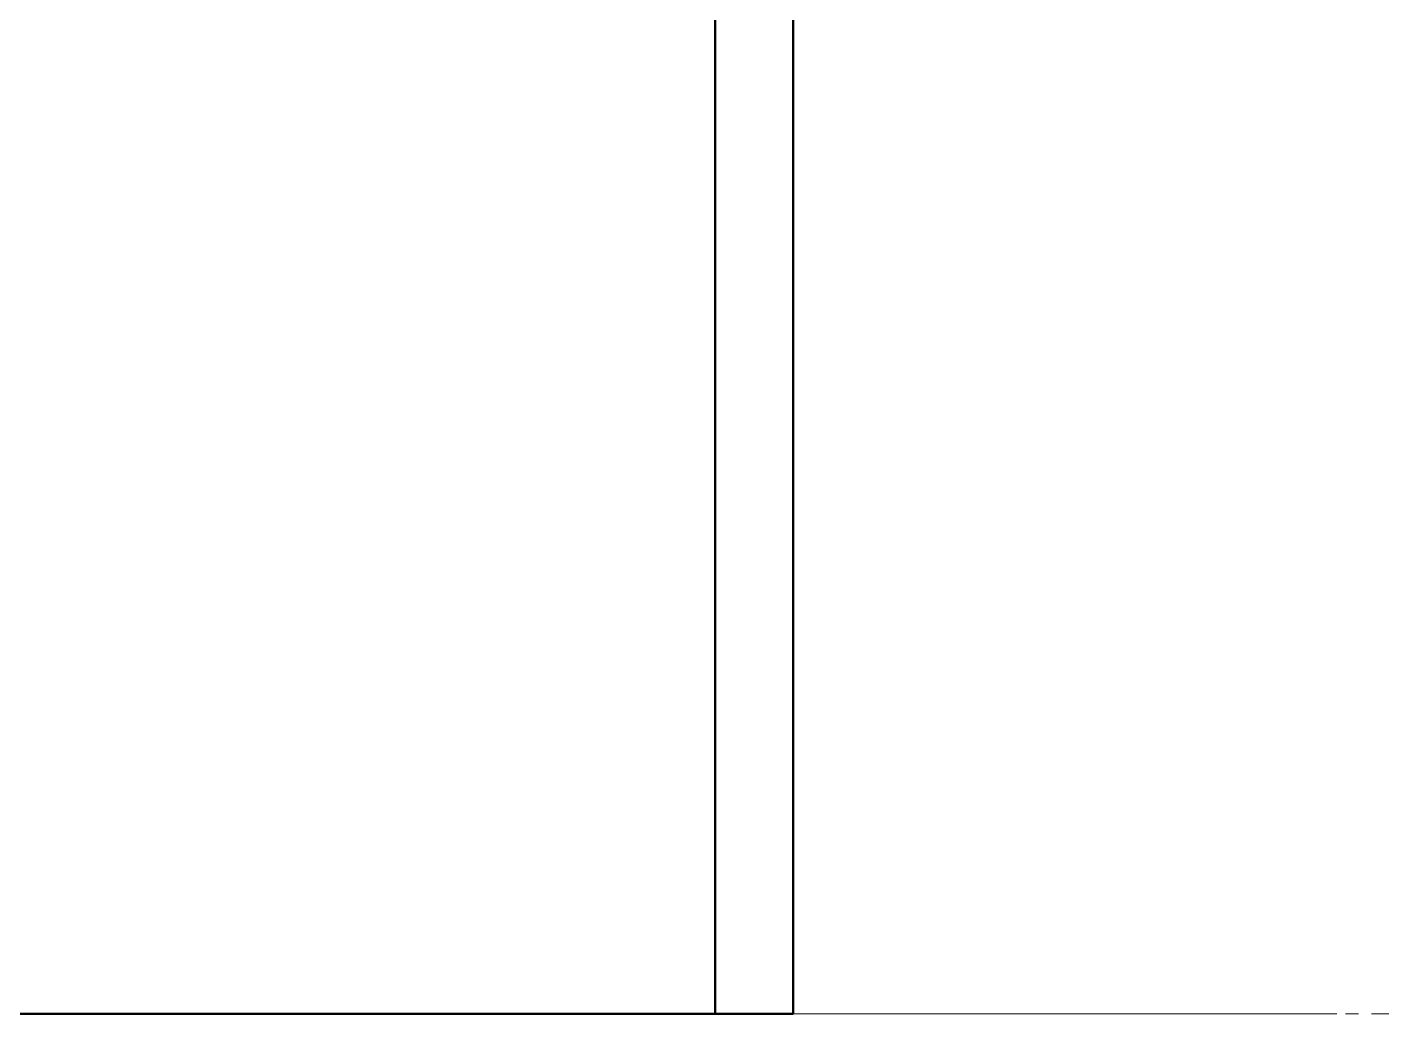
# Model space of a CAD drawing. Extents: x 4834 to 83801, y -13735 to 32221.
# Drawn here: x 13841.7 to 13946.2, y -12382.5 to -12306.4 of the extents above; entities that cross this region are included whole.
import ezdxf

# ---------------------------------------------------------------- set-up
doc = ezdxf.new("R2010")
doc.units = 0
doc.header["$LTSCALE"] = 8
doc.header["$MEASUREMENT"] = 0
doc.linetypes.add('Grid Line 1_2_', pattern=[0.875, 0.5, -0.125, 0.125, -0.125])
doc.linetypes.add('IMPORT-Hidden __x_', pattern=[0.1875, 0.125, -0.0625])
doc.layers.get('0').update_dxf_attribs({"lineweight": 9})
for name, color, linetype, lineweight in [('A-DIM-480', 52, 'Continuous', 18), ('A-FLOR-LEVL', 51, 'Continuous', 9), ('A-WALL', 7, 'Continuous', 40), ('A-Wall-New', 1, 'Continuous', 50), ('A-windoor', 2, 'Continuous', 13), ('Details', 2, 'Continuous', 15), ('DIM', 8, 'Continuous', 5), ('second_dwg', 8, 'Continuous', 9)]:
    doc.layers.add(name, color=color, linetype=linetype, lineweight=lineweight)

# ---------------------------------------------------------------- blocks, each defined once
blk = doc.blocks.new('second_dwg__Oblique-450889-Section 1')
at = {"layer": 'DIM'}
blk.add_line((1143.53, 126), (1145.78, 126), dxfattribs=at)
blk = doc.blocks.new('second_dwg__Oblique-450906-Section 1')
at = {"layer": 'A-WALL', "color": 7, "lineweight": 50}
blk.add_line((1104.4, 126), (1102.15, 126), dxfattribs=at)
blk = doc.blocks.new('second_dwg__U11-450907-Section 1')
at = {"layer": 'A-windoor'}
for p, q in [((1150.18, 126), (1144.68, 126)), ((1144.68, 126), (1150.18, 126)), ((1150.18, 126), (1144.68, 126)), ((1144.68, 126), (1150.18, 126)), ((1146.43, 126), (1148.43, 126)), ((1146.43, 126), (1148.43, 126)), ((1146.43, 126), (1148.43, 126)), ((1148.43, 126), (1146.43, 126))]:
    blk.add_line(p, q, dxfattribs=at)
blk = doc.blocks.new('second_dwg__Oblique-450913-Section 1')
at = {"layer": 'A-DIM-480'}
blk.add_line((893.68, 126), (891.43, 126), dxfattribs=at)
blk = doc.blocks.new('second_dwg__Oblique-V37-Section 1')
at = {"layer": 'A-DIM-480'}
blk.add_line((447.05, 126), (444.8, 126), dxfattribs=at)
blk = doc.blocks.new('second_dwg-450888-Section 1')
at = {"layer": 'A-DIM-480', "color": 42, "lineweight": 13}
blk.add_line((532.1, 126), (1094.18, 126), dxfattribs=at)
at = {"layer": 'A-DIM-480'}
for p, q in [((1092.68, 126), (1191.52, 126)), ((1097.68, 126), (1191.52, 126)), ((1150.43, 126), (1192.37, 126)), ((1150.43, 126), (1157.44, 126)), ((1150.43, 126), (1157.44, 126)), ((1152.68, 126), (1192.37, 126))]:
    blk.add_line(p, q, dxfattribs=at)
at = {"layer": 'A-DIM-480', "flags": 128}
blk.add_lwpolyline([(1152.68, 126), (1192.37, 126), (1150.43, 126)], dxfattribs=at)
blk.add_lwpolyline([(1150.43, 126), (1192.37, 126)], close=True, dxfattribs=at)
at = {"layer": 'A-WALL', "color": 7, "lineweight": 50}
blk.add_line((1091.68, 126), (1104.78, 126), dxfattribs=at)
blk.add_line((1091.68, 126), (1104.78, 126), dxfattribs=at)
at = {"layer": 'A-Wall-New'}
for p, q in [((1084.68, 126), (1144.68, 126)), ((1090.18, 126), (1150.18, 126))]:
    blk.add_line(p, q, dxfattribs=at)
at = {"layer": 'Details', "linetype": 'IMPORT-Hidden __x_'}
for p, q in [((1144.37, 126), (845.73, 126)), ((846.03, 126), (1144.68, 126))]:
    blk.add_line(p, q, dxfattribs=at)
at = {"layer": 'DIM', "color": 55, "lineweight": 13}
blk.add_line((1147.66, 126), (842.73, 126), dxfattribs=at)
at = {"extrusion": (0, 0, -1)}
for name, p in [('second_dwg__Oblique-450913-Section 1', (-1983.73, 0)), ('second_dwg__Oblique-450906-Section 1', (-2206.55, 0)), ('second_dwg__Oblique-V37-Section 1', (-1601.86, 0)), ('second_dwg__Oblique-V37-Section 1', (-1635.94, 0)), ('second_dwg__Oblique-V37-Section 1', (-1636.79, 0)), ('second_dwg__Oblique-V37-Section 1', (-1636.79, 0)), ('second_dwg__Oblique-V37-Section 1', (-1636.79, 0))]:
    blk.add_blockref(name, p, dxfattribs=at)
for name, p in [('second_dwg__Oblique-450906-Section 1', (0, 0)), ('second_dwg__Oblique-450889-Section 1', (0, 0)), ('second_dwg__U11-450907-Section 1', (0, 0)), ('second_dwg__U11-450907-Section 1', (0, 0)), ('second_dwg__Oblique-V37-Section 1', (710.02, 0)), ('second_dwg__Oblique-V37-Section 1', (744.1, 0)), ('second_dwg__Oblique-V37-Section 1', (744.95, 0)), ('second_dwg__Oblique-V37-Section 1', (744.95, 0)), ('second_dwg__Oblique-V37-Section 1', (744.95, 0))]:
    blk.add_blockref(name, p)

msp = doc.modelspace()

# ---------------------------------------------------------------- linework, layer by layer
at = {"layer": 'A-FLOR-LEVL', "linetype": 'Grid Line 1_2_'}
msp.add_line((12783.38619, -12382.53771), (14146.5212, -12382.53771), dxfattribs=at)
at = {"layer": 'A-WALL', "lineweight": 50}
for p, q in [((13894.75208, -12278.53771), (13894.75208, -12382.53771)), ((13900.75208, -12382.53771), (13900.75208, -12278.53771)), ((13894.75208, -12382.53771), (13900.75208, -12382.53771))]:
    msp.add_line(p, q, dxfattribs=at)
at = {"layer": 'A-WALL'}
msp.add_line((13595.78612, -12382.53771), (13894.75208, -12382.53771), dxfattribs=at)

# ---------------------------------------------------------------- block references
at = {"layer": 'second_dwg', "color": 43, "lineweight": 13}
msp.add_blockref('second_dwg-450888-Section 1', (12750.32625, -12508.53771), dxfattribs=at)

doc.saveas('drawing.dxf')
